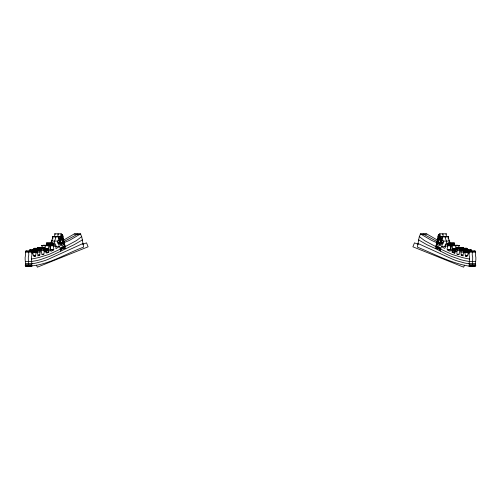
<?xml version="1.0" encoding="UTF-8"?>
<svg xmlns="http://www.w3.org/2000/svg" width="501" height="501" viewBox="0 0 501 501"><rect width="100%" height="100%" fill="white"/><g stroke="black" fill="none" stroke-linecap="round" stroke-linejoin="round"><path stroke-width="0.75" d="M446.898 236.666L446.303 236.372L446.253 233.817L439.928 233.817C440.273 235.695 441.544 243.229 442.233 236.647C441.262 239.184 445.207 241.97 442.608 244.125A1.49 1.002 90 0 0 442.057 245.083L441.782 246.505L442.239 246.861A38.333 25.745 90 0 0 443.416 247.707C446.084 250.262 444.85 244.995 446.779 243.949A2.117 1.422 90 0 1 447.287 243.517C449.453 242.741 446.654 246.035 447.537 247.212A1.265 0.852 90 0 1 447.449 247.682C445.276 249.805 451.745 252.717 450.048 250.306C450.405 248.12 451.908 247.507 451.338 245.227L457.663 245.227L458.39 245.766M453.95 243.267C454.382 242.509 454.714 244.914 454.106 245.108M32.089 265.818L30.285 266.163L28.432 265.843C29.202 262.455 27.474 258.61 28.751 255.172A1.246 0.839 -90 0 0 28.77 254.577L28.645 251.984L29.941 249.642L36.26 249.642L36.78 250.995L39.942 250.995L40.374 250.525L39.642 255.328L37.819 255.942L38.045 254.458L37.331 253.587L36.936 251.251A2.405 1.616 -90 0 0 36.83 250.838L36.498 249.949L37.6 247.813L44.257 247.801L45.234 251.189L45.685 251.897L46.061 251.251L46.161 251.803A11.485 7.715 -90 0 1 46.167 253.024C50.319 253.368 48.866 249.129 48.159 245.859C50.476 244.645 49.073 246.887 50.351 248.546C51.384 250.212 49.624 252.535 52.386 250.494C53.989 250.287 54.008 248.934 53.551 247.682A1.265 0.852 -90 0 1 53.463 247.212L53.569 245.171L46.662 245.039L46.662 242.985L47.05 243.267M39.942 250.995C40.587 244.212 41.42 253.243 42.159 254.696M439.928 233.817L438.82 234.518L439.001 237.687L440.417 239.653L440.604 242.077L441.237 241.764M59.105 242.265L59.343 243.16L59.907 242.916A0.889 0.595 -90 0 0 60.007 242.515L59.763 241.764M60.176 240.73C59.187 240.048 61.498 241.714 59.895 242.152M54.102 236.666L54.697 236.372L54.747 233.817L61.072 233.817L62.544 234.988A3.288 2.211 -90 0 1 62.988 236.015L63.583 239.315A3.401 2.286 90 0 1 63.677 239.578L64.291 242.565L69.307 240.449L80.511 233.967L81.801 237.036L83.611 247.125C64.692 254.013 46.368 266.563 25.639 266.131L25.269 265.843C26.039 262.455 24.311 258.61 25.589 255.172A1.246 0.839 -90 0 0 25.607 254.577C25.219 253.569 25.351 250.118 26.697 251.233M51.29 243.317C50.62 240.962 53.162 239.002 52.442 236.647L58.767 236.647C59.456 243.229 60.727 235.695 61.072 233.817M439.465 234.017L439.559 236.942L441.156 240.004M445.784 234.174L446.253 233.817M37.13 248.565L43.631 248.559L44.257 247.801M455.44 251.389L455.634 250.419L452.428 250.394L452.034 252.059L454.852 253.443L454.833 253.024A11.485 7.715 90 0 1 454.839 251.803L454.939 251.251L456.204 251.251M31.964 266.131L31.594 265.843C32.365 262.455 30.636 258.61 31.914 255.172A1.246 0.839 -90 0 0 31.932 254.577C30.642 252.836 33.58 248.815 32.521 252.554C32.809 254.965 35.609 258.792 35.859 254.289A1.021 0.683 -90 0 1 35.94 253.556L36.266 252.329L36.059 252.667L32.853 252.654L33.041 252.316L32.778 253.556A1.021 0.683 -90 0 0 32.703 253.857M437.548 240.186L426.814 233.967L420.489 233.967L419.199 237.036L417.389 247.125C434.329 253.938 450.9 263.175 469.036 266.131L469.406 265.843C468.642 262.455 470.351 258.61 469.086 255.172A1.246 0.839 90 0 1 469.068 254.577C470.358 252.836 467.42 248.815 468.479 252.554C468.191 254.965 465.391 258.792 465.141 254.289A1.021 0.683 90 0 0 465.06 253.556C463.243 250.75 468.473 254.383 468.36 251.821M472.074 265.818L473.877 266.163L475.731 265.843C474.967 262.455 476.676 258.61 475.411 255.172A1.246 0.839 90 0 1 475.393 254.577C475.781 253.569 475.649 250.118 474.303 251.233M59.801 242.565C59.519 243.492 59.074 241.682 59.882 242.083M46.148 250.256L45.71 248.903A3.902 2.618 -90 0 1 45.472 247.801L44.996 245.578L45.34 245.747M454.939 251.251L455.315 251.897L456.743 247.801L463.4 247.813L464.502 249.949L464.17 250.838A2.405 1.616 90 0 0 464.064 251.251L463.669 253.587L462.955 254.458L463.181 255.942L461.358 255.328L460.626 250.525L461.058 250.995L464.22 250.995L464.74 249.642L471.059 249.642L472.355 251.984L472.23 254.577A1.246 0.839 90 0 0 472.249 255.172C473.514 258.61 471.804 262.455 472.568 265.843L470.715 266.163L468.911 265.818M50.225 249.974L50.614 249.648L50.388 247.682A1.265 0.852 -90 0 1 50.3 247.212C51.252 245.766 48.622 243.605 50.213 243.267M58.767 236.647C59.738 239.184 55.793 241.97 58.392 244.125A1.49 1.002 -90 0 1 58.943 245.083L59.218 246.505L58.761 246.861A38.333 25.745 -90 0 1 57.584 247.707L55.962 248.684L55.88 246.254L55.079 246.448L54.221 243.949A2.117 1.422 -90 0 0 53.713 243.517L52.987 242.985L52.987 245.039M438.513 235.188L438.857 238.676L440.235 240.392A6.795 4.565 90 0 1 440.417 241L440.517 241.495M459.567 248.271L460.237 247.813L460.77 248.778L467.132 248.822L467.615 249.811M462.73 248.271L463.4 247.813M34.556 248.703L34.25 248.277L33.385 249.811M37.719 248.703L37.456 248.271L37.118 248.759M436.634 244.206L437.223 242.321L437.93 241.977A2.743 1.847 90 0 1 437.962 241.689L437.774 239.754L438.306 238.094A20.716 13.915 90 0 0 438.262 238.983L438.744 242.077M62.256 242.077L62.738 238.983A20.716 13.915 -90 0 0 62.7 238.163L63.226 239.754L63.038 241.689A2.743 1.847 -90 0 1 63.07 241.977L63.777 242.321L64.366 244.206M442.233 236.647L448.558 236.647C447.838 239.002 450.38 240.962 449.71 243.317M448.163 239.077L448.27 237.267M437.561 241.977L437.567 241.908A2.868 1.929 90 0 0 437.567 241.294L437.323 239.584A3.401 2.286 90 0 1 437.417 239.315L438.012 236.015A3.288 2.211 90 0 1 438.456 234.988L438.82 234.518M43.631 248.559C42.792 249.404 46.267 254.045 42.203 254.79M37.224 250.675L36.823 251.828M440.73 241.682L440.742 241.338M464.941 252.667L465.398 251.22L464.74 249.642M461.058 250.995C460.695 244.795 459.373 252.022 459.185 254.151C454.156 256.299 459.185 248.183 456.743 247.801M46.468 245.709L46.499 245.227L45.773 245.766M475.587 261.434L469.262 261.434L465.917 260.896A115.462 77.561 90 0 1 460.494 259.612L451.464 256.406A175.651 117.986 90 0 1 447.243 254.558L435.582 248.671L436.027 245.559A4.421 2.975 90 0 1 436.158 245.146L436.853 242.202M40.863 250.75L40.932 250.281M458.615 248.289L459.166 245.578L458.653 245.834M51.891 240.737L52.041 240.499A1.447 0.971 90 0 1 52.204 240.405L52.354 240.38M451.338 245.227C455.578 245.809 447.643 253.512 455.634 250.419M471.14 251.233L471.635 250.832L471.723 251.22M60.483 241.495L60.583 241A6.795 4.565 90 0 1 60.765 240.392L62.143 238.676L62.487 235.188M440.204 251.051L441.168 247.231A21.217 14.253 90 0 0 441.6 246.73L445.157 246.674M29.86 251.233L29.365 250.832L29.277 251.22M32.44 251.22L33.097 249.642L33.323 250.03M36.059 252.667L35.602 251.22L36.26 249.642M45.56 251.389L45.366 250.419L46.098 250.437M61.028 249.467L61.441 249.442L61.197 249.999L60.709 249.21L61.366 248.427L61.729 249.717M62.619 248.659L63.032 248.634L62.788 249.191L62.306 248.402L62.957 247.619L63.32 248.909M64.059 247.92L64.472 247.895L64.228 248.452L63.746 247.663L64.397 246.88L64.761 248.17M63.677 239.584L63.433 241.294A2.868 1.929 -90 0 0 63.433 241.908L63.439 241.977M60.057 240.524L61.673 237.606L61.917 235.157A22.269 14.961 90 0 0 61.905 234.33L61.905 234.33M63.558 243.148C62.882 246.968 64.009 241.639 62.105 243.693A7.146 4.797 -90 0 0 61.855 243.906L61.46 244.062A14.867 9.989 90 0 1 61.197 244.144L60.997 243.586A18.794 12.625 90 0 1 61.673 242.954L63.076 242.039M42.385 248.289L41.833 245.578L42.347 245.834M437.323 239.584L436.766 242.572L435.914 242.321L431.693 240.449L420.489 233.967M437.442 243.148C436.07 248.108 437.905 241.851 436.672 244.162M470.79 250.193L471.059 249.642M441.6 243.473L441.581 243.542A8.054 5.411 90 0 1 441.306 244.281L440.235 245.628L438.907 245.402A16.195 10.878 90 0 0 438.413 245.139L438.413 245.139M59.844 240.004L61.441 236.942L61.535 234.017M464.465 265.198L463.669 267.183L412.887 246.805L414.477 242.841L418.26 244.363M460.3 248.44L466.707 248.271L467.132 248.822M467.677 250.03L467.903 249.642L468.56 251.22M62.6 243.473C61.924 245.49 59.212 244.263 61.197 242.81L62.431 242.127M34.012 248.728L40.337 248.728L40.763 247.813L41.433 248.271M468.297 253.857A1.021 0.683 90 0 0 468.222 253.556L467.896 252.329L468.147 252.654M60.483 242.277L61.072 240.305L62.243 239.083A1.252 0.845 -90 0 0 62.362 238.814L62.393 238.708A5.029 3.375 -90 0 1 62.493 238.332L62.788 236.791A15.487 10.402 -90 0 0 62.844 236.196M442.871 242.722C441.187 244.425 442.746 241.664 442.076 242.941M60.295 241.113L59.794 241.169A1.284 0.864 -90 0 1 59.638 240.987L59.606 240.937M58.924 242.941C58.26 241.651 59.807 244.432 58.129 242.722M454.338 245.039L448.013 245.039M441.394 240.937L441.362 240.987A1.284 0.864 90 0 1 441.206 241.169L440.705 241.113M441.105 242.152L440.993 242.515A0.889 0.595 90 0 0 441.093 242.916L441.657 243.16L441.895 242.265M45.685 250.682L48.873 250.638L45.641 250.675M444.763 246.73L445.22 245.083A1.49 1.002 90 0 1 445.771 244.125C448.182 242.19 444.663 238.576 445.251 236.76M450.787 243.267C452.378 243.599 449.748 245.772 450.7 247.212A1.265 0.852 90 0 1 450.612 247.682L450.386 249.648L450.775 249.974M455.659 245.747L456.004 245.578L455.528 247.801A3.902 2.618 90 0 1 455.29 248.903L454.852 250.256M34.419 248.458L40.744 248.458M452.478 250.419L452.152 250.682L455.359 250.675M81.688 236.604L76.428 240.612L65.224 246.617M42.61 245.766L43.337 245.227L49.662 245.227M55.843 246.674L59.4 246.73A21.217 14.253 90 0 0 59.832 247.231L60.796 251.051M439.045 234.305L439.101 234.261A22.269 14.961 90 0 0 439.083 235.157L439.327 237.606L440.943 240.524M37.6 247.813L44.558 248.133M442.339 234.205C444.024 232.84 442.17 236.503 443.736 236.666M57.264 236.666C58.83 236.503 56.976 232.84 58.661 234.205M60.37 248.828L65.117 245.853M60.245 248.177L64.704 245.39M82.421 239.898L74.11 244.701L53.757 254.558A175.651 117.986 90 0 1 49.536 256.406L40.506 259.612A115.462 77.561 90 0 1 35.083 260.896L31.738 261.434L25.413 261.434M80.511 233.967L74.186 233.967L63.452 240.186M29.634 250.362L35.959 250.362M83.06 243.467L47.777 259.493A147.632 99.167 90 0 1 43.105 261.121L37.318 262.737A126.64 85.07 90 0 1 34.118 263.432L32.102 263.783M52.041 240.499L52.073 240.48A1.447 0.971 -90 0 1 52.204 240.405M40.337 248.728L33.868 248.822M60.477 249.078L48.873 254.439L38.965 257.47A256.399 172.231 -90 0 1 32.916 258.773L31.5 259.03M445.145 246.204L446.41 246.204M423.364 234.111L436.903 241.463M426.814 233.967L420.201 234.111M62.587 245.139L62.631 245.121A16.195 10.878 -90 0 0 62.093 245.402L60.765 245.628L59.694 244.281A8.054 5.411 -90 0 1 59.419 243.542L59.4 243.473M64.097 241.463L77.636 234.111M82.74 244.363L86.523 242.841L88.113 246.805L37.331 267.183L36.535 265.198M437.924 242.039L439.803 242.81C441.794 244.832 438.863 244.933 438.012 243.273C437.73 243.048 437.717 246.423 437.486 243.198M447.431 245.171L451.858 245.171M28.926 265.818L25.639 266.131M448.645 240.38L448.796 240.405A1.447 0.971 90 0 1 448.927 240.48L449.109 240.737M80.799 234.111L74.186 233.967M54.697 236.372L61.022 236.372M439.978 236.372L446.303 236.372M52.342 236.697L58.698 236.666M442.302 236.666L448.658 236.697M52.292 236.86L58.617 236.86M442.383 236.86L448.708 236.86M58.279 236.935L60.176 236.935M440.824 236.935L442.721 236.935M51.302 241.1L57.628 241.1M443.372 241.1L449.698 241.1M46.662 242.985L53.025 242.966M448.013 242.985L454.338 242.985M46.649 243.041L52.974 243.041M448.026 243.041L454.351 243.041M46.8 244.031L53.125 244.031M447.875 244.031L454.2 244.031M46.806 244.125L53.131 244.125M447.869 244.125L454.194 244.125M46.768 244.187L53.093 244.187M447.907 244.187L454.232 244.187M46.474 244.557L52.799 244.501M448.201 244.501L454.526 244.557M46.568 244.77L52.893 244.77M448.107 244.77L454.432 244.77M49.142 245.171L53.569 245.171M41.833 245.578L48.259 245.553M452.741 245.553L459.166 245.578M41.796 245.715L48.121 245.715M452.879 245.715L459.204 245.715M49.348 245.847L53.776 245.847M447.224 245.847L451.651 245.847M54.59 246.204L55.855 246.204M37.638 247.832L43.963 247.832M457.037 247.832L463.362 247.832M37.757 247.951L44.307 248.001M456.693 248.001L463.281 247.939M456.442 248.133L462.905 248.127M37.312 248.22L44.589 248.183M456.411 248.183L463.688 248.22M34.25 248.277L40.619 248.271M460.381 248.271L466.75 248.277M34.375 248.44L40.888 248.377M460.168 248.383L466.625 248.44M457.432 248.565L463.87 248.565M460.663 248.728L466.988 248.728M44.445 248.903L48.873 248.903M452.127 248.903L456.555 248.903M44.432 248.991L48.86 248.991M452.14 248.991L456.568 248.991M33.68 249.103L40.005 249.103M44.276 249.154L48.722 249.097M452.278 249.097L456.724 249.154M460.995 249.103L467.32 249.103M33.667 249.429L39.992 249.429M41.013 249.467L43.543 249.467M457.457 249.467L459.987 249.467M461.008 249.429L467.333 249.429M50.614 249.648L53.776 249.648M447.224 249.648L450.386 249.648M44.865 249.88L49.286 249.88M50.538 249.855L53.701 249.855M447.299 249.855L450.462 249.855M451.714 249.88L456.135 249.88M36.498 249.949L39.66 249.949M461.34 249.949L464.502 249.949M36.498 250.037L39.66 250.037M461.34 250.037L464.502 250.037M36.586 250.174L39.923 250.187M44.689 250.124L49.142 250.156M451.858 250.156L456.311 250.124M461.077 250.187L464.414 250.174M29.797 250.287L36.122 250.287M464.878 250.287L471.203 250.287M45.366 250.419L48.572 250.394M465.041 250.362L471.366 250.362M40.556 250.638L43.775 250.569M457.225 250.569L460.444 250.638M29.365 250.832L35.79 250.769M465.21 250.769L471.635 250.832M25.839 251.026L32.978 250.995M468.022 250.995L475.161 251.026M25.789 251.164L35.602 251.22M44.796 251.251L46.061 251.251M465.398 251.22L475.211 251.164M33.091 251.358L35.621 251.358M44.677 251.358L45.942 251.358M455.058 251.358L456.323 251.358M465.379 251.358L467.909 251.358M25.795 251.515L32.12 251.515M468.88 251.515L475.205 251.515M25.758 251.621L32.083 251.621M32.609 251.646L35.771 251.646M465.229 251.646L468.391 251.646M468.917 251.621L475.242 251.621M25.538 251.828L31.864 251.828M469.136 251.828L475.462 251.828M25.482 251.984L31.807 251.984M469.193 251.984L475.518 251.984M45.804 252.059L48.966 252.059M452.034 252.059L455.196 252.059M36.717 252.116L39.88 252.116M461.12 252.116L464.283 252.116M32.985 252.391L36.266 252.329M464.734 252.329L468.015 252.391M33.154 252.435L36.316 252.435M464.684 252.435L467.846 252.435M42.021 254.314L43.919 254.314M457.081 254.314L458.979 254.314M38.082 255.022L39.98 255.022M461.02 255.022L462.918 255.022M33.248 255.573L35.778 255.573M465.222 255.573L467.752 255.573M33.623 256.18L35.521 256.18M465.479 256.18L467.377 256.18M25.664 263.745L31.983 263.745M469.017 263.745L475.336 263.745M25.282 264.259L31.607 264.259M469.393 264.259L475.718 264.259M25.269 265.843L31.594 265.843M469.406 265.843L475.731 265.843M469.036 266.131L475.361 266.131M441.118 242.083C441.92 241.689 441.494 243.486 441.199 242.565M60.314 241.363L60.27 241.682M438.35 243.467L438.895 243.693A7.146 4.797 90 0 1 439.145 243.906L439.54 244.062A14.867 9.989 90 0 0 439.803 244.144L440.003 243.586A18.794 12.625 90 0 0 439.327 242.954L438.569 242.127M468.898 263.783L466.882 263.432A126.64 85.07 90 0 1 463.682 262.737L457.895 261.121A147.632 99.167 90 0 1 453.223 259.493L417.94 243.467M469.5 259.03L468.084 258.773A256.399 172.231 90 0 1 462.035 257.47L452.127 254.439L440.523 249.078M463.882 248.759L463.544 248.271L463.281 248.703M54.747 233.817L55.498 234.205M435.582 248.671L426.89 244.701L418.579 239.898M435.776 246.617L424.572 240.612L419.312 236.604M435.883 245.853L440.63 248.828M436.296 245.39L440.755 248.177M466.581 248.458L466.444 248.703M454.902 250.437L455.046 250.124L455.315 250.682M55.749 236.76C56.337 238.576 52.818 242.19 55.229 244.125A1.49 1.002 -90 0 1 55.78 245.083L56.237 246.73M455.227 245.766L454.501 245.227L454.532 245.709M29.941 249.642L30.21 250.193M64.328 244.162L63.759 243.643L64.103 245.008L63.514 243.198M440.517 242.277L439.928 240.305L438.757 239.083A1.252 0.845 90 0 1 438.638 238.814L438.607 238.708A5.029 3.375 90 0 0 438.507 238.332L438.212 236.791A15.487 10.402 90 0 1 438.156 236.196M464.177 251.828L463.776 250.675M32.853 252.654L32.64 251.821M439.271 249.717L439.634 248.427L440.291 249.21L439.803 249.999L439.559 249.442L439.972 249.467M437.68 248.909L438.043 247.619L438.694 248.402L438.212 249.191L437.968 248.634L438.381 248.659M436.239 248.17L436.603 246.88L437.254 247.663L436.772 248.452L436.528 247.895L436.941 247.92M440.648 240.831C440.949 239.516 441.45 241.576 440.824 240.73M64.147 242.202L64.842 245.146A4.421 2.975 90 0 1 64.973 245.559L65.418 248.671M460.068 250.281L460.137 250.75M52.73 237.267L52.837 239.077M60.352 240.831C61.066 238.808 62.882 237.023 62.18 234.518M59.719 239.829L59.719 240.154A1.653 1.108 -90 0 1 59.707 240.474L59.394 240.868A1.152 0.77 -90 0 1 59.187 240.593L59.719 239.829M441.281 239.935L441.281 240.154A1.653 1.108 90 0 0 441.293 240.474L441.606 240.868A1.152 0.77 90 0 0 441.813 240.593L441.281 239.61L441.281 239.935M442.239 240.543L442.54 241.125L442.633 240.499A1.447 0.971 90 0 0 442.471 240.405L442.239 240.543M58.767 240.637L58.398 241.113L58.367 240.499A1.447 0.971 90 0 1 58.529 240.405L58.767 240.637"/></g></svg>
